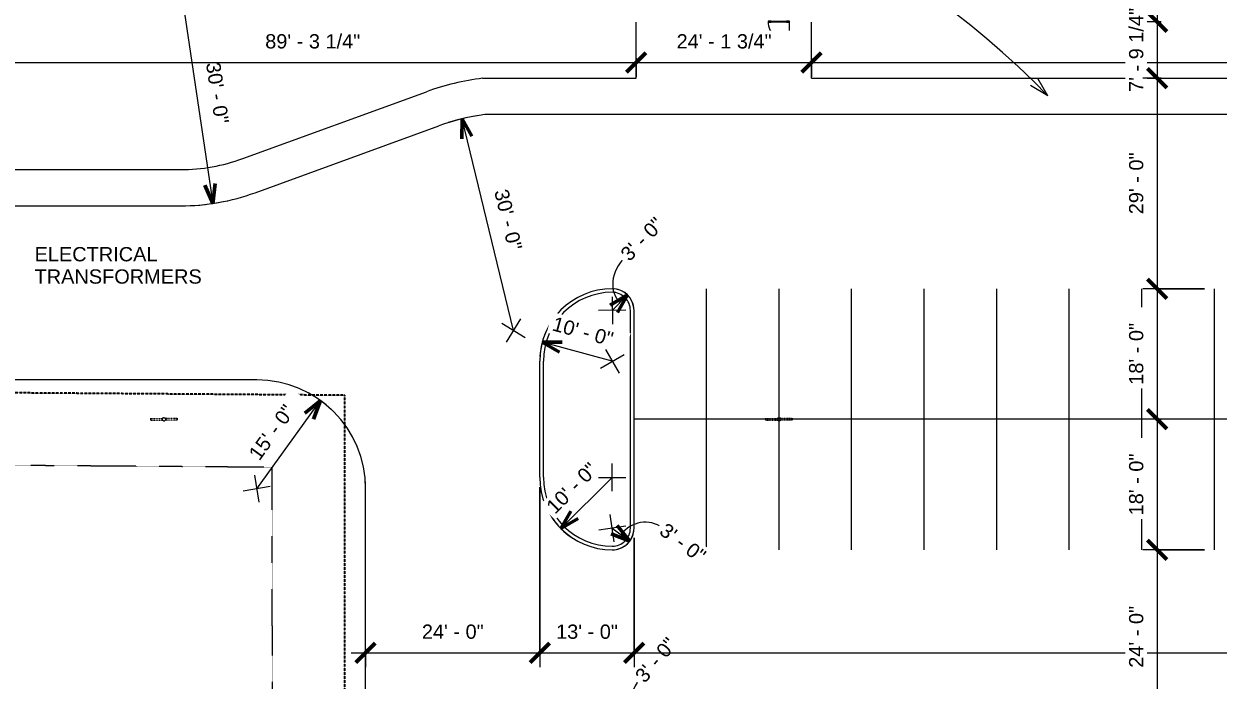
# Model space of a CAD drawing. Header units: inches. Extents: x 1 to 27263, y -26002 to 5769.
# Drawn here: x 22941 to 24917, y -23887 to -22802 of the extents above; entities that cross this region are included whole.
import ezdxf

# ---------------------------------------------------------------- set-up
doc = ezdxf.new("R2010")
doc.units = ezdxf.units.IN
doc.header["$MEASUREMENT"] = 0
for name, pattern in [('Center 1_4_', [0.53125, 0.25, -0.09375, 0.09375, -0.09375]), ('Dash', [0.25, 0.125, -0.125]), ('Hidden', [0.28125, 0.1875, -0.09375])]:
    doc.linetypes.add(name, pattern=pattern)
for name, color, linetype, lineweight in [('A-ANNO-DIMS', 211, 'Continuous', 9), ('A-ANNO-DIMS-256', 211, 'Continuous', 9), ('A-DOOR', 31, 'Continuous', 9), ('A-PROP-SBCK', 71, 'Hidden', 25), ('Conc', 7, 'Continuous', 9), ('E-LITE-EQPM', 33, 'Continuous', 9), ('E-LITE-EQPM-HDLN', 30, 'Dash', 9), ('EOP-PR', 4, 'Continuous', 9), ('G-ANNO-TEXT', 231, 'Continuous', 9), ('PAINT', 190, 'Continuous', 9), ('PROP', 3, 'Center 1_4_', 9)]:
    doc.layers.add(name, color=color, linetype=linetype, lineweight=lineweight)
doc.styles.add('Arial_1', font='arial.ttf', dxfattribs={"height": 23.60479})
doc.dimstyles.new('Arrow_-_3_32__Arial', dxfattribs={"dimscale": 12, "dimtxt": 24, "dimasz": 2.666667, "dimexe": 2, "dimexo": 0, "dimgap": 1.333333, "dimtad": 1, "dimjust": 3, "dimdec": 5, "dimrnd": 0.03125, "dimzin": 1, "dimdsep": 46, "dimlunit": 4, "dimtxsty": 'Arial_1', "dimblk1": 'OPEN30', "dimblk2": 'OPEN30', "dimsah": 1, "dimcen": 0.09, "dimazin": 0, "dimtfac": 1, "dimtdec": 4, "dimtix": 1, "dimtmove": 0, "dimatfit": 2, "dimfxl": 1, "dimtvp": 1, "dimtfill": 1, "dimfrac": 2, "dimtolj": 1, "dimtzin": 0, "dimarcsym": 2})
doc.dimstyles.new('Arrow_-_3_32__Arial_1', dxfattribs={"dimscale": 12, "dimtxt": 24, "dimasz": 2.666667, "dimexe": 2, "dimexo": 0, "dimgap": 1.333333, "dimtad": 1, "dimjust": 3, "dimdec": 5, "dimrnd": 0.03125, "dimzin": 1, "dimdsep": 46, "dimlunit": 4, "dimtxsty": 'Arial_1', "dimblk1": 'OPEN30', "dimblk2": 'OPEN30', "dimsah": 1, "dimcen": 0.09, "dimazin": 0, "dimtfac": 1, "dimtdec": 4, "dimtix": 1, "dimtmove": 0, "dimatfit": 2, "dimfxl": 1, "dimtvp": 1, "dimtfill": 1, "dimfrac": 2, "dimtolj": 1, "dimtzin": 0, "dimarcsym": 2})
doc.dimstyles.new('Linear_-_3_32__Arial_1', dxfattribs={"dimscale": 12, "dimtxt": 24, "dimasz": 2.666667, "dimexe": 2, "dimexo": 1.333333, "dimgap": 1.333333, "dimtad": 1, "dimrnd": 0.25, "dimzin": 1, "dimdsep": 46, "dimlunit": 4, "dimtxsty": 'Arial_1', "dimblk1": 'OBLIQUE', "dimblk2": 'OBLIQUE', "dimsah": 1, "dimcen": 0.09, "dimdle": 2, "dimazin": 0, "dimtfac": 1, "dimtdec": 4, "dimtix": 1, "dimtmove": 0, "dimatfit": 3, "dimfxl": 1, "dimtvp": 1, "dimtfill": 1, "dimfrac": 2, "dimtolj": 1, "dimtzin": 0, "dimarcsym": 2})

# ---------------------------------------------------------------- blocks, each defined once
blk = doc.blocks.new('Door_Single_Storefront - one-1307210-Site Plan - Phase 1')
at = {"layer": 'A-DOOR'}
for p, q in [((-17.59375, 35.1875), (-17.59375, 0)), ((-12.59375, 1), (-17.59375, 1)), ((-17.59375, 1), (-17.59375, -0.75)), ((-12.59375, -0.75), (-12.59375, 1)), ((-12.59375, 1), (12.59375, 1)), ((12.59375, 0.5), (-12.59375, 0.5)), ((-12.59375, 0.5), (-12.59375, -0.25)), ((17.59375, 1), (12.59375, 1)), ((12.59375, 1), (12.59375, -0.75)), ((12.59375, -0.25), (12.59375, 0.5)), ((17.59375, -0.75), (17.59375, 1)), ((-17.59375, -0.75), (-12.59375, -0.75)), ((-12.59375, -0.25), (12.59375, -0.25)), ((12.59375, -0.75), (-12.59375, -0.75)), ((12.59375, -0.75), (17.59375, -0.75))]:
    blk.add_line(p, q, dxfattribs=at)
blk.add_arc((-17.59375, 0), 35.1875, 360, 90, dxfattribs=at)
blk = doc.blocks.new('Lighting-Street_Cooper_Navion-Lumark_4-6-LED-Squares - The Caretaker LED-964008-Site Plan - Phase 1')
at = {"layer": 'E-LITE-EQPM'}
blk.add_line((-1.7, -10.7), (1.6, -10.7), dxfattribs=at)
blk.add_circle((0, -32.4), 3, dxfattribs=at)
at = {"layer": 'E-LITE-EQPM-HDLN'}
for p, q in [((-1.5, -10.7), (-1.5, -29.9)), ((1.5, -10.7), (1.5, -29.9))]:
    blk.add_line(p, q, dxfattribs=at)
blk = doc.blocks.new('DIMBLOCK4-Site Plan - Phase 1')
at = {"layer": 'A-ANNO-DIMS-256'}
for p, q in [((23917.8, -23658.5), (23911.2, -23613.7)), ((23936.9, -23632.8), (23892.1, -23639.3)), ((23914.5, -23636.1), (23943.4, -23657.6))]:
    blk.add_line(p, q, dxfattribs=at)
at = {"layer": 'A-ANNO-DIMS-256', "lineweight": 50}
for q in [(23912.6, -23645.3), (23922.8, -23631.6)]:
    blk.add_line((23943.4, -23657.6), q, dxfattribs=at)
at = {"layer": 'A-ANNO-DIMS-256'}
blk.add_arc((23914.5, -23636.1), 36, 285.1007, 1.495, dxfattribs=at)
blk.add_ellipse((23967.6, -23675.6), major_axis=(29.9, 40.1), ratio=0.963406, start_param=0, end_param=1.570796, dxfattribs=at)
at = {"layer": 'A-ANNO-DIMS-256', "color": 0, "insert": (24004.7, -23625.8), "char_height": 23.6, "width": 100.578, "attachment_point": 1, "rotation": 323.2979, "line_spacing_factor": 0.938532, "style": 'Arial_1', "bg_fill": 3, "box_fill_scale": 1.25, "bg_fill_color": 0, "bg_fill_transparency": 0}
blk.add_mtext('3\' - 0"', dxfattribs=at)
blk = doc.blocks.new('_Open30')
at = {"color": 0, "linetype": 'ByBlock', "lineweight": -2}
for p, q in [((-1, 0.268), (0, 0)), ((0, 0), (-1, -0.268)), ((0, 0), (-1, 0))]:
    blk.add_line(p, q, dxfattribs=at)
blk = doc.blocks.new('DIMBLOCK5-Site Plan - Phase 1')
at = {"layer": 'A-ANNO-DIMS-256'}
for p, q in [((23914.5, -23574.7), (23914.5, -23529.4)), ((23914.5, -23552.1), (23829.6, -23636.9)), ((23891.9, -23552.1), (23937.1, -23552.1))]:
    blk.add_line(p, q, dxfattribs=at)
at = {"layer": 'A-ANNO-DIMS-256', "lineweight": 50}
for q in [(23846.2, -23608.2), (23858.3, -23620.3)]:
    blk.add_line((23829.6, -23636.9), q, dxfattribs=at)
at = {"layer": 'A-ANNO-DIMS-256'}
blk.add_arc((23914.5, -23552.1), 120, 213.5247, 236.443, dxfattribs=at)
at = {"layer": 'A-ANNO-DIMS-256', "color": 0, "insert": (23803.1, -23597.5), "char_height": 23.6, "width": 122.289, "attachment_point": 1, "rotation": 44.9839, "line_spacing_factor": 0.938532, "style": 'Arial_1', "bg_fill": 3, "box_fill_scale": 1.25, "bg_fill_color": 0, "bg_fill_transparency": 0}
blk.add_mtext('10\' - 0"', dxfattribs=at)
blk = doc.blocks.new('DIMBLOCK6-Site Plan - Phase 1')
at = {"layer": 'A-ANNO-DIMS-256', "lineweight": 50}
for q in [(23911.2, -23267.2), (23923.4, -23279.2)]:
    blk.add_line((23939.6, -23250.3), q, dxfattribs=at)
at = {"layer": 'A-ANNO-DIMS-256'}
for p, q in [((23914.5, -23276.1), (23939.6, -23250.3)), ((23914.2, -23253.4), (23914.8, -23298.7)), ((23937.1, -23275.8), (23891.9, -23276.4))]:
    blk.add_line(p, q, dxfattribs=at)
blk.add_arc((23914.5, -23276.1), 36, 7.5411, 83.9354, dxfattribs=at)
blk.add_ellipse((23968.2, -23221), major_axis=(41.1, 42.2), ratio=0.793067, start_param=1.570796, end_param=3.141593, dxfattribs=at)
at = {"layer": 'A-ANNO-DIMS-256', "color": 0, "insert": (23926, -23179.9), "char_height": 23.6, "width": 100.578, "attachment_point": 1, "rotation": 45.7382, "line_spacing_factor": 0.938532, "style": 'Arial_1', "bg_fill": 3, "box_fill_scale": 1.25, "bg_fill_color": 0, "bg_fill_transparency": 0}
blk.add_mtext('3\' - 0"', dxfattribs=at)
blk = doc.blocks.new('DIMBLOCK7-Site Plan - Phase 1')
at = {"layer": 'A-ANNO-DIMS-256'}
for p, q in [((23914.5, -23360.1), (23798.7, -23328.5)), ((23894.9, -23371.3), (23934.2, -23348.8)), ((23903.3, -23340.4), (23925.7, -23379.7))]:
    blk.add_line(p, q, dxfattribs=at)
at = {"layer": 'A-ANNO-DIMS-256', "lineweight": 50}
for q in [(23831.9, -23328.6), (23827.4, -23345.2)]:
    blk.add_line((23798.7, -23328.5), q, dxfattribs=at)
at = {"layer": 'A-ANNO-DIMS-256'}
blk.add_arc((23914.5, -23360.1), 120, 153.2792, 176.1975, dxfattribs=at)
at = {"layer": 'A-ANNO-DIMS-256', "color": 0, "insert": (23819.7, -23285.9), "char_height": 23.6, "width": 122.289, "attachment_point": 1, "rotation": 344.7383, "line_spacing_factor": 0.938532, "style": 'Arial_1', "bg_fill": 3, "box_fill_scale": 1.25, "bg_fill_color": 0, "bg_fill_transparency": 0}
blk.add_mtext('10\' - 0"', dxfattribs=at)
blk = doc.blocks.new('DIMBLOCK8-Site Plan - Phase 1')
at = {"layer": 'A-ANNO-DIMS-256', "lineweight": 50}
for q in [(23958.6, -23987.5), (23971.6, -23998.6)]:
    blk.add_line((23985.8, -23968.6), q, dxfattribs=at)
at = {"layer": 'A-ANNO-DIMS-256'}
for p, q in [((23960.6, -23973.6), (23964.4, -24018.7)), ((23962.5, -23996.1), (23985.8, -23968.6)), ((23985.1, -23994.2), (23940, -23998))]:
    blk.add_line(p, q, dxfattribs=at)
blk.add_arc((23962.5, -23996.1), 36, 11.5367, 87.9311, dxfattribs=at)
blk.add_ellipse((24015.5, -23933.6), major_axis=(-55.9, 47.4), ratio=0.871988, start_param=0, end_param=1.570796, dxfattribs=at)
at = {"layer": 'A-ANNO-DIMS-256', "color": 0, "insert": (23950.3, -23878.4), "char_height": 23.6, "width": 100.578, "attachment_point": 1, "rotation": 49.7339, "line_spacing_factor": 0.938532, "style": 'Arial_1', "bg_fill": 3, "box_fill_scale": 1.25, "bg_fill_color": 0, "bg_fill_transparency": 0}
blk.add_mtext('3\' - 0"', dxfattribs=at)
blk = doc.blocks.new('DIMBLOCK12-Site Plan - Phase 1')
at = {"layer": 'A-ANNO-DIMS-256'}
for p, q in [((23794.5, -23568.1), (23794.5, -23866.2)), ((23794.5, -23842.2), (23794.5, -23568.1)), ((23482.5, -23842.2), (23794.5, -23842.2)), ((23506.5, -23835.5), (23506.5, -23866.2)), ((23506.5, -23842.2), (23506.5, -23835.5))]:
    blk.add_line(p, q, dxfattribs=at)
at = {"layer": 'A-ANNO-DIMS-256', "lineweight": 50}
for p, q in [((23506.5, -23842.2), (23490.5, -23858.2)), ((23506.5, -23842.2), (23522.5, -23826.2)), ((23794.5, -23842.2), (23778.5, -23858.2)), ((23794.5, -23842.2), (23810.5, -23826.2))]:
    blk.add_line(p, q, dxfattribs=at)
at = {"layer": 'A-ANNO-DIMS-256', "color": 0, "insert": (23599.6, -23795.5), "char_height": 23.6, "width": 122.289, "attachment_point": 1, "line_spacing_factor": 0.938532, "style": 'Arial_1', "bg_fill": 3, "box_fill_scale": 1.25, "bg_fill_color": 0, "bg_fill_transparency": 0}
blk.add_mtext('24\' - 0"', dxfattribs=at)
blk = doc.blocks.new('_Oblique')
at = {"color": 0, "linetype": 'ByBlock', "lineweight": -2}
blk.add_line((-0.5, -0.5), (0.5, 0.5), dxfattribs=at)
blk = doc.blocks.new('DIMBLOCK13-Site Plan - Phase 1')
at = {"layer": 'A-ANNO-DIMS-256'}
for p, q in [((23794.5, -23568.1), (23794.5, -23866.2)), ((23794.5, -23842.2), (23794.5, -23568.1)), ((23950.5, -23652.1), (23950.5, -23866.2)), ((23950.5, -23842.2), (23950.5, -23652.1)), ((23794.5, -23842.2), (23950.5, -23842.2))]:
    blk.add_line(p, q, dxfattribs=at)
at = {"layer": 'A-ANNO-DIMS-256', "lineweight": 50}
for p, q in [((23794.5, -23842.2), (23778.5, -23858.2)), ((23794.5, -23842.2), (23810.5, -23826.2)), ((23950.5, -23842.2), (23934.5, -23858.2)), ((23950.5, -23842.2), (23966.5, -23826.2))]:
    blk.add_line(p, q, dxfattribs=at)
at = {"layer": 'A-ANNO-DIMS-256', "color": 0, "insert": (23821.6, -23795.5), "char_height": 23.6, "width": 122.289, "attachment_point": 1, "line_spacing_factor": 0.938532, "style": 'Arial_1', "bg_fill": 3, "box_fill_scale": 1.25, "bg_fill_color": 0, "bg_fill_transparency": 0}
blk.add_mtext('13\' - 0"', dxfattribs=at)
blk = doc.blocks.new('DIMBLOCK14-Site Plan - Phase 1')
at = {"layer": 'A-ANNO-DIMS-256'}
for p, q in [((23950.5, -23652.1), (23950.5, -23866.2)), ((23950.5, -23842.2), (23950.5, -23652.1)), ((26182.5, -23652.1), (26182.5, -23866.2)), ((26182.5, -23842.2), (26182.5, -23652.1)), ((23950.5, -23842.2), (26182.5, -23842.2))]:
    blk.add_line(p, q, dxfattribs=at)
at = {"layer": 'A-ANNO-DIMS-256', "lineweight": 50}
for p, q in [((23950.5, -23842.2), (23934.5, -23858.2)), ((23950.5, -23842.2), (23966.5, -23826.2)), ((26182.5, -23842.2), (26166.5, -23858.2)), ((26182.5, -23842.2), (26198.5, -23826.2))]:
    blk.add_line(p, q, dxfattribs=at)
at = {"layer": 'A-ANNO-DIMS-256', "color": 0, "insert": (25006.5, -23795.5), "char_height": 23.6, "width": 144, "attachment_point": 1, "line_spacing_factor": 0.938532, "style": 'Arial_1', "bg_fill": 3, "box_fill_scale": 1.25, "bg_fill_color": 0, "bg_fill_transparency": 0}
blk.add_mtext('186\' - 0"', dxfattribs=at)
blk = doc.blocks.new('DIMBLOCK41-Site Plan - Phase 1')
at = {"layer": 'A-ANNO-DIMS-256'}
for p, q in [((23218.8, -22756.6), (23182.4, -22729.6)), ((23187.1, -22761.3), (23214.1, -22724.9)), ((23200.6, -22743.1), (23253.7, -23099.2))]:
    blk.add_line(p, q, dxfattribs=at)
at = {"layer": 'A-ANNO-DIMS-256', "lineweight": 50}
for q in [(23240.5, -23068.8), (23257.4, -23066.2)]:
    blk.add_line((23253.7, -23099.2), q, dxfattribs=at)
at = {"layer": 'A-ANNO-DIMS-256'}
blk.add_arc((23200.6, -22743.1), 360, 274.6559, 282.2953, dxfattribs=at)
at = {"layer": 'A-ANNO-DIMS-256', "color": 0, "insert": (23265.7, -22863.9), "char_height": 23.6, "width": 122.289, "attachment_point": 1, "rotation": 278.4756, "line_spacing_factor": 0.938532, "style": 'Arial_1', "bg_fill": 3, "box_fill_scale": 1.25, "bg_fill_color": 0, "bg_fill_transparency": 0}
blk.add_mtext('30\' - 0"', dxfattribs=at)
blk = doc.blocks.new('DIMBLOCK42-Site Plan - Phase 1')
at = {"layer": 'A-ANNO-DIMS-256', "lineweight": 50}
for q in [(23665.6, -22992.2), (23682.3, -22988.1)]:
    blk.add_line((23666.4, -22959), q, dxfattribs=at)
at = {"layer": 'A-ANNO-DIMS-256'}
for p, q in [((23751, -23309), (23666.4, -22959)), ((23762.8, -23289.7), (23739.2, -23328.3)), ((23731.7, -23297.2), (23770.3, -23320.8))]:
    blk.add_line(p, q, dxfattribs=at)
blk.add_arc((23751, -23309), 360, 99.7652, 107.4046, dxfattribs=at)
at = {"layer": 'A-ANNO-DIMS-256', "color": 0, "insert": (23742, -23073.5), "char_height": 23.6, "width": 122.289, "attachment_point": 1, "rotation": 283.5849, "line_spacing_factor": 0.938532, "style": 'Arial_1', "bg_fill": 3, "box_fill_scale": 1.25, "bg_fill_color": 0, "bg_fill_transparency": 0}
blk.add_mtext('30\' - 0"', dxfattribs=at)
blk = doc.blocks.new('DIMBLOCK49-Site Plan - Phase 1')
at = {"layer": 'A-ANNO-DIMS-256'}
for p, q in [((23326.5, -23571.1), (23431.9, -23425.1)), ((23348.8, -23567.5), (23304.2, -23574.7)), ((23322.9, -23548.7), (23330.1, -23593.4))]:
    blk.add_line(p, q, dxfattribs=at)
at = {"layer": 'A-ANNO-DIMS-256', "lineweight": 50}
for q in [(23406.2, -23446.1), (23420.1, -23456.1)]:
    blk.add_line((23431.9, -23425.1), q, dxfattribs=at)
at = {"layer": 'A-ANNO-DIMS-256'}
blk.add_arc((23326.5, -23571.1), 180, 46.5349, 61.8138, dxfattribs=at)
at = {"layer": 'A-ANNO-DIMS-256', "color": 0, "insert": (23311.6, -23512.1), "char_height": 23.6, "width": 122.289, "attachment_point": 1, "rotation": 54.1743, "line_spacing_factor": 0.938532, "style": 'Arial_1', "bg_fill": 3, "box_fill_scale": 1.25, "bg_fill_color": 0, "bg_fill_transparency": 0}
blk.add_mtext('15\' - 0"', dxfattribs=at)
blk = doc.blocks.new('DIMBLOCK75-Site Plan - Phase 1')
at = {"layer": 'A-ANNO-DIMS-256', "lineweight": 50}
for p, q in [((22883, -22865.8), (22899, -22849.8)), ((23954.3, -22865.8), (23970.3, -22849.8)), ((22883, -22865.8), (22867, -22881.8)), ((23954.3, -22865.8), (23938.3, -22881.8))]:
    blk.add_line(p, q, dxfattribs=at)
at = {"layer": 'A-ANNO-DIMS-256'}
for p, q in [((22883, -22859.1), (22883, -22889.8)), ((22883, -22865.8), (22883, -22859.1)), ((22883, -22865.8), (23954.3, -22865.8)), ((23954.3, -22859.1), (23954.3, -22889.8)), ((23954.3, -22865.8), (23954.3, -22859.1))]:
    blk.add_line(p, q, dxfattribs=at)
at = {"layer": 'A-ANNO-DIMS-256', "color": 0, "insert": (23340.4, -22819.2), "char_height": 23.605, "width": 187.865, "attachment_point": 1, "line_spacing_factor": 0.938532, "style": 'Arial_1', "bg_fill": 3, "box_fill_scale": 1.25, "bg_fill_color": 0, "bg_fill_transparency": 0}
blk.add_mtext('89\' - 3 1/4"', dxfattribs=at)
blk = doc.blocks.new('DIMBLOCK76-Site Plan - Phase 1')
at = {"layer": 'A-ANNO-DIMS-256', "lineweight": 50}
for p, q in [((23954.3, -22865.8), (23970.3, -22849.8)), ((24244, -22865.8), (24260, -22849.8)), ((23954.3, -22865.8), (23938.3, -22881.8)), ((24244, -22865.8), (24228, -22881.8))]:
    blk.add_line(p, q, dxfattribs=at)
at = {"layer": 'A-ANNO-DIMS-256'}
for p, q in [((23954.3, -22859.1), (23954.3, -22889.8)), ((23954.3, -22865.8), (23954.3, -22859.1)), ((23954.3, -22865.8), (24244, -22865.8)), ((24244, -22859.1), (24244, -22889.8)), ((24244, -22865.8), (24244, -22859.1))]:
    blk.add_line(p, q, dxfattribs=at)
at = {"layer": 'A-ANNO-DIMS-256', "color": 0, "insert": (24020.9, -22819.2), "char_height": 23.605, "width": 187.865, "attachment_point": 1, "line_spacing_factor": 0.938532, "style": 'Arial_1', "bg_fill": 3, "box_fill_scale": 1.25, "bg_fill_color": 0, "bg_fill_transparency": 0}
blk.add_mtext('24\' - 1 3/4"', dxfattribs=at)
blk = doc.blocks.new('DIMBLOCK77-Site Plan - Phase 1')
at = {"layer": 'A-ANNO-DIMS-256'}
for p, q in [((25981, -22820.4), (25981, -22889.8)), ((25981, -22865.8), (25981, -22820.4)), ((24244, -22859.1), (24244, -22889.8)), ((24244, -22865.8), (24244, -22859.1)), ((24244, -22865.8), (25981, -22865.8))]:
    blk.add_line(p, q, dxfattribs=at)
at = {"layer": 'A-ANNO-DIMS-256', "lineweight": 50}
for p, q in [((24244, -22865.8), (24260, -22849.8)), ((25981, -22865.8), (25997, -22849.8)), ((24244, -22865.8), (24228, -22881.8)), ((25981, -22865.8), (25965, -22881.8))]:
    blk.add_line(p, q, dxfattribs=at)
at = {"layer": 'A-ANNO-DIMS-256', "color": 0, "insert": (25052.5, -22819.2), "char_height": 23.6, "width": 144, "attachment_point": 1, "line_spacing_factor": 0.938532, "style": 'Arial_1', "bg_fill": 3, "box_fill_scale": 1.25, "bg_fill_color": 0, "bg_fill_transparency": 0}
blk.add_mtext('144\' - 9"', dxfattribs=at)
blk = doc.blocks.new('DIMBLOCK100-Site Plan - Phase 1')
at = {"layer": 'A-ANNO-DIMS-256'}
for p, q in [((24816, -22774.8), (24816, -22892.1)), ((24822.6, -22798.8), (24792, -22798.8)), ((24816, -22798.8), (24822.6, -22798.8)), ((24822.6, -22892.1), (24792, -22892.1)), ((24816, -22892.1), (24822.6, -22892.1))]:
    blk.add_line(p, q, dxfattribs=at)
at = {"layer": 'A-ANNO-DIMS-256', "lineweight": 50}
for p, q in [((24816, -22798.8), (24800, -22782.8)), ((24816, -22798.8), (24832, -22814.8)), ((24816, -22892.1), (24800, -22876.1)), ((24816, -22892.1), (24832, -22908.1))]:
    blk.add_line(p, q, dxfattribs=at)
at = {"layer": 'A-ANNO-DIMS-256', "color": 0, "insert": (24769.4, -22914.7), "char_height": 23.605, "width": 166.154, "attachment_point": 1, "rotation": 90, "line_spacing_factor": 0.938532, "style": 'Arial_1', "bg_fill": 3, "box_fill_scale": 1.25, "bg_fill_color": 0, "bg_fill_transparency": 0}
blk.add_mtext('7\' - 9 1/4"', dxfattribs=at)
blk = doc.blocks.new('DIMBLOCK101-Site Plan - Phase 1')
at = {"layer": 'A-ANNO-DIMS-256', "lineweight": 50}
for p, q in [((24816, -22892.1), (24800, -22876.1)), ((24816, -22892.1), (24832, -22908.1)), ((24816, -23240.1), (24800, -23224.1)), ((24816, -23240.1), (24832, -23256.1))]:
    blk.add_line(p, q, dxfattribs=at)
at = {"layer": 'A-ANNO-DIMS-256'}
for p, q in [((24822.6, -22892.1), (24792, -22892.1)), ((24816, -22892.1), (24816, -23240.1)), ((24816, -22892.1), (24822.6, -22892.1)), ((24894.5, -23240.1), (24792, -23240.1)), ((24816, -23240.1), (24894.5, -23240.1))]:
    blk.add_line(p, q, dxfattribs=at)
at = {"layer": 'A-ANNO-DIMS-256', "color": 0, "insert": (24769.4, -23117), "char_height": 23.6, "width": 122.289, "attachment_point": 1, "rotation": 90, "line_spacing_factor": 0.938532, "style": 'Arial_1', "bg_fill": 3, "box_fill_scale": 1.25, "bg_fill_color": 0, "bg_fill_transparency": 0}
blk.add_mtext('29\' - 0"', dxfattribs=at)
blk = doc.blocks.new('DIMBLOCK102-Site Plan - Phase 1')
at = {"layer": 'A-ANNO-DIMS-256', "lineweight": 50}
for p, q in [((24816, -23240.1), (24800, -23224.1)), ((24816, -23240.1), (24832, -23256.1)), ((24816, -23456.1), (24800, -23440.1)), ((24816, -23456.1), (24832, -23472.1))]:
    blk.add_line(p, q, dxfattribs=at)
at = {"layer": 'A-ANNO-DIMS-256'}
for p, q in [((24894.5, -23240.1), (24792, -23240.1)), ((24816, -23240.1), (24816, -23456.1)), ((24816, -23240.1), (24894.5, -23240.1)), ((24822.6, -23456.1), (24792, -23456.1)), ((24816, -23456.1), (24822.6, -23456.1))]:
    blk.add_line(p, q, dxfattribs=at)
at = {"layer": 'A-ANNO-DIMS-256', "color": 0, "insert": (24769.4, -23399), "char_height": 23.6, "width": 122.289, "attachment_point": 1, "rotation": 90, "line_spacing_factor": 0.938532, "style": 'Arial_1', "bg_fill": 3, "box_fill_scale": 1.25, "bg_fill_color": 0, "bg_fill_transparency": 0}
blk.add_mtext('18\' - 0"', dxfattribs=at)
blk = doc.blocks.new('DIMBLOCK103-Site Plan - Phase 1')
at = {"layer": 'A-ANNO-DIMS-256', "lineweight": 50}
for p, q in [((24816, -23456.1), (24800, -23440.1)), ((24816, -23456.1), (24832, -23472.1)), ((24816, -23672.1), (24800, -23656.1)), ((24816, -23672.1), (24832, -23688.1))]:
    blk.add_line(p, q, dxfattribs=at)
at = {"layer": 'A-ANNO-DIMS-256'}
for p, q in [((24822.6, -23456.1), (24792, -23456.1)), ((24816, -23456.1), (24816, -23672.1)), ((24816, -23456.1), (24822.6, -23456.1)), ((24894.5, -23672.1), (24792, -23672.1)), ((24816, -23672.1), (24894.5, -23672.1))]:
    blk.add_line(p, q, dxfattribs=at)
at = {"layer": 'A-ANNO-DIMS-256', "color": 0, "insert": (24769.4, -23615), "char_height": 23.6, "width": 122.289, "attachment_point": 1, "rotation": 90, "line_spacing_factor": 0.938532, "style": 'Arial_1', "bg_fill": 3, "box_fill_scale": 1.25, "bg_fill_color": 0, "bg_fill_transparency": 0}
blk.add_mtext('18\' - 0"', dxfattribs=at)
blk = doc.blocks.new('DIMBLOCK104-Site Plan - Phase 1')
at = {"layer": 'A-ANNO-DIMS-256', "lineweight": 50}
for p, q in [((24816, -23672.1), (24800, -23656.1)), ((24816, -23672.1), (24832, -23688.1)), ((24816, -23960.1), (24800, -23944.1)), ((24816, -23960.1), (24832, -23976.1))]:
    blk.add_line(p, q, dxfattribs=at)
at = {"layer": 'A-ANNO-DIMS-256'}
for p, q in [((24894.5, -23672.1), (24792, -23672.1)), ((24816, -23672.1), (24816, -23960.1)), ((24816, -23672.1), (24894.5, -23672.1)), ((24822.5, -23960.1), (24792, -23960.1)), ((24816, -23960.1), (24822.5, -23960.1))]:
    blk.add_line(p, q, dxfattribs=at)
at = {"layer": 'A-ANNO-DIMS-256', "color": 0, "insert": (24769.4, -23867), "char_height": 23.6, "width": 122.289, "attachment_point": 1, "rotation": 90, "line_spacing_factor": 0.938532, "style": 'Arial_1', "bg_fill": 3, "box_fill_scale": 1.25, "bg_fill_color": 0, "bg_fill_transparency": 0}
blk.add_mtext('24\' - 0"', dxfattribs=at)

msp = doc.modelspace()

# ---------------------------------------------------------------- linework, layer by layer
at = {"layer": 'A-PROP-SBCK'}
for p, q in [((23472.145187, -23416.400504), (21404.235225, -23401.253705)), ((23472.445329, -25611.648627), (23472.145187, -23416.400504))]:
    msp.add_line(p, q, dxfattribs=at)
at = {"layer": 'Conc'}
for p, q in [((23954.265225, -22892.067479), (23954.265225, -22799.42781)), ((24244.015225, -22892.067479), (24244.015225, -22799.42781)), ((23700.116051, -22892.067479), (23954.265225, -22892.067479)), ((24244.015225, -22892.067479), (25981.015225, -22892.067479)), ((23303.213763, -23024.99334), (23607.324307, -22914.306154)), ((26158.893444, -22952.067479), (23703.903088, -22952.067479)), ((23323.734971, -23081.374897), (23627.845515, -22970.687711)), ((22883.015225, -23043.085554), (23200.60772, -23043.085554)), ((22031.235225, -23103.085554), (23200.60772, -23103.085554))]:
    msp.add_line(p, q, dxfattribs=at)
for radius in [300, 360]:
    msp.add_arc((23200.60772, -22743.085554), radius, 270, 290, dxfattribs=at)
at = {"layer": 'EOP-PR'}
for p, q in [((23944.515225, -23636.067479), (23944.515225, -23276.067479)), ((23950.515225, -23636.067479), (23950.515225, -23276.067479)), ((23794.515752, -23552.067479), (23794.515752, -23360.067479)), ((23800.515752, -23552.067479), (23800.515752, -23360.067479)), ((23326.51184, -23391.085554), (20912.235225, -23391.085554)), ((23506.515752, -24380.108496), (23506.515752, -23559.460554))]:
    msp.add_line(p, q, dxfattribs=at)
for centre, radius, start, end in [((23750.972767, -23308.977055), 420, 96.9548648, 110), ((23750.972767, -23308.977055), 360, 97.512882564, 110), ((23914.515752, -23360.067479), 120, 90, 180), ((23914.515752, -23360.067479), 114, 90.000359496, 180), ((23914.515225, -23276.067479), 30, 0, 90.000359496), ((23914.515225, -23276.067479), 36, 0, 89.999161175), ((23326.51184, -23571.085554), 180, 0, 90), ((23914.515752, -23552.067479), 120, 180, 269.999640504), ((23914.515752, -23552.067479), 114, 180, 269.999640504), ((23914.515225, -23636.067479), 36, 269.999640504, 0), ((23914.515225, -23636.067479), 30, 269.999640504, 0)]:
    msp.add_arc(centre, radius, start, end, dxfattribs=at)
at = {"layer": 'G-ANNO-TEXT', "color": 145}
for q in [(24618.773278, -22892.27406), (24606.584809, -22904.337261)]:
    msp.add_line((24635.189282, -22921.049652), q, dxfattribs=at)
msp.add_arc((23653.486857, -23870.151128), 1365.479133, 44.032672693, 90, dxfattribs=at)
at = {"layer": 'PAINT'}
for p, q in [((24070.515225, -23672.067479), (24070.515225, -23240.067479)), ((24190.515225, -23672.067479), (24190.515225, -23240.067479)), ((24310.515225, -23672.067479), (24310.515225, -23240.067479)), ((24430.515225, -23672.067479), (24430.515225, -23240.067479)), ((24550.515225, -23672.067479), (24550.515225, -23240.067479)), ((24670.515225, -23672.067479), (24670.515225, -23240.067479)), ((24790.515225, -23672.067479), (24790.515225, -23240.067479)), ((24910.515225, -23672.067479), (24910.515225, -23240.067479)), ((24168.351286, -23456.067479), (23950.515225, -23456.067479)), ((24212.225659, -23456.067479), (24168.804791, -23456.067479)), ((25488.351286, -23456.067479), (24212.679165, -23456.067479))]:
    msp.add_line(p, q, dxfattribs=at)
at = {"layer": 'PROP'}
for p, q in [((23352.161473, -23535.52488), (20984.235225, -23518.180554)), ((23352.460784, -25724.692953), (23352.161473, -23535.52488))]:
    msp.add_line(p, q, dxfattribs=at)

# ---------------------------------------------------------------- block references
at = {"layer": 'A-DOOR', "rotation": 180}
msp.add_blockref('Door_Single_Storefront - one-1307210-Site Plan - Phase 1', (24190.108975, -22798.42781), dxfattribs=at)
at = {"layer": 'E-LITE-EQPM'}
for p, rotation in [((23140.524105, -23456.019706), 90.00000000000617), ((23205.402441, -23456.115252), 270.0000000000021), ((24158.076057, -23456.019706), 90.00000000000617), ((24222.954393, -23456.115252), 270.0000000000021)]:
    msp.add_blockref('Lighting-Street_Cooper_Navion-Lumark_4-6-LED-Squares - The Caretaker LED-964008-Site Plan - Phase 1', p, dxfattribs=dict(at, rotation=rotation))

# ---------------------------------------------------------------- texts
at = {"layer": 'G-ANNO-TEXT', "color": 145, "insert": (22958.860643, -23171.233734), "char_height": 23.60479042, "width": 328.608, "attachment_point": 1, "line_spacing_factor": 0.938532, "style": 'Arial_1', "bg_fill": 3, "box_fill_scale": 1.25, "bg_fill_color": 0, "bg_fill_transparency": 0}
msp.add_mtext('ELECTRICAL\\PTRANSFORMERS', dxfattribs=at)

# ---------------------------------------------------------------- dimensions: what is measured, and where the dimension line sits
at = {"layer": 'A-ANNO-DIMS'}
dim = msp.add_radius_dim(center=(23962.515225, -23996.102725), mpoint=(23985.783422, -23968.632905), dimstyle='Arrow_-_3_32__Arial', override={"dimpost": '<>'}, dxfattribs=at)
dim.commit()
dim.dimension.update_dxf_attribs({"geometry": 'DIMBLOCK8-Site Plan - Phase 1', "text_midpoint": (23952.73811, -23964.231536)})

# ---------------------------------------------------------------- next in the draw order: dimensions: what is measured, and where the dimension line sits
for center, mpoint, dimstyle, picture, middle in [((23200.60772, -22743.085554), (23253.667497, -23099.15389), 'Arrow_-_3_32__Arial_1', 'DIMBLOCK41-Site Plan - Phase 1', (23252.532964, -22901.158745)), ((23750.972767, -23308.977055), (23666.413641, -22959.048842), 'Arrow_-_3_32__Arial_1', 'DIMBLOCK42-Site Plan - Phase 1', (23739.726366, -23142.974395)), ((23914.515225, -23276.067479), (23939.640971, -23250.285762), 'Arrow_-_3_32__Arial', 'DIMBLOCK6-Site Plan - Phase 1', (23906.982669, -23243.592484)), ((23326.51184, -23571.085554), (23431.869568, -23425.141218), 'Arrow_-_3_32__Arial_1', 'DIMBLOCK49-Site Plan - Phase 1', (23347.080984, -23494.666818)), ((23914.515225, -23636.067479), (23943.378346, -23657.583061), 'Arrow_-_3_32__Arial', 'DIMBLOCK4-Site Plan - Phase 1', (23945.716998, -23624.328056))]:
    dim = msp.add_radius_dim(center=center, mpoint=mpoint, dimstyle=dimstyle, override={"dimpost": '<>'}, dxfattribs=at)
    dim.commit()
    dim.dimension.update_dxf_attribs({"geometry": picture, "text_midpoint": middle})

# ---------------------------------------------------------------- next in the draw order: dimensions: what is measured, and where the dimension line sits
dim = msp.add_linear_dim(base=(23954.265225, -22865.774736), p1=(22883.015225, -22843.147319), p2=(23954.265225, -22843.147319), dimstyle='Linear_-_3_32__Arial_1', override={"dimpost": '<>', "dimfxl": 1071.25}, dxfattribs=at)
dim.commit()
dim.dimension.update_dxf_attribs({"geometry": 'DIMBLOCK75-Site Plan - Phase 1', "text_midpoint": (23418.640225, -22837.561753)})
for center, mpoint, picture, middle in [((23914.515752, -23360.067479), (23798.747715, -23328.480115), 'DIMBLOCK7-Site Plan - Phase 1', (23879.451536, -23321.422768)), ((23914.515752, -23552.067479), (23829.639046, -23636.896393), 'DIMBLOCK5-Site Plan - Phase 1', (23863.564143, -23563.330092))]:
    dim = msp.add_radius_dim(center=center, mpoint=mpoint, dimstyle='Arrow_-_3_32__Arial_1', override={"dimpost": '<>'}, dxfattribs=at)
    dim.commit()
    dim.dimension.update_dxf_attribs({"geometry": picture, "text_midpoint": middle})

# ---------------------------------------------------------------- next in the draw order: dimensions: what is measured, and where the dimension line sits
for base, p1, p2, override, picture, middle in [((24244.015225, -22865.774736), (23954.265225, -22843.147319), (24244.015225, -22843.147319), {"dimpost": '<>', "dimfxl": 289.75}, 'DIMBLOCK76-Site Plan - Phase 1', (24099.140225, -22837.561753)), ((23794.515752, -23842.161355), (23506.515752, -23819.533938), (23794.515752, -23552.067479), {"dimpost": '<>', "dimfxl": 393.042372}, 'DIMBLOCK12-Site Plan - Phase 1', (23650.515752, -23814.109386))]:
    dim = msp.add_linear_dim(base=base, p1=p1, p2=p2, dimstyle='Linear_-_3_32__Arial_1', override=override, dxfattribs=at)
    dim.commit()
    dim.dimension.update_dxf_attribs({"geometry": picture, "text_midpoint": middle})

# ---------------------------------------------------------------- next in the draw order: dimensions: what is measured, and where the dimension line sits
for base, p1, p2, override, picture, middle in [((25981.015225, -22865.774736), (24244.015225, -22843.147319), (25981.015225, -22804.42781), {"dimpost": '<>', "dimfxl": 1737.431495}, 'DIMBLOCK77-Site Plan - Phase 1', (25112.515225, -22837.722768)), ((23950.515225, -23842.161355), (23794.515752, -23552.067479), (23950.515225, -23636.067479), {"dimpost": '<>', "dimfxl": 177.177413}, 'DIMBLOCK13-Site Plan - Phase 1', (23872.515489, -23814.101335))]:
    dim = msp.add_linear_dim(base=base, p1=p1, p2=p2, dimstyle='Linear_-_3_32__Arial_1', override=override, dxfattribs=at)
    dim.commit()
    dim.dimension.update_dxf_attribs({"geometry": picture, "text_midpoint": middle})

# ---------------------------------------------------------------- next in the draw order: dimensions: what is measured, and where the dimension line sits
dim = msp.add_linear_dim(base=(24816.00258, -22892.067479), p1=(24838.629997, -22798.80281), p2=(24838.629997, -22892.067479), angle=90, dimstyle='Linear_-_3_32__Arial_1', override={"dimpost": '<>', "dimfxl": 93.264669}, dxfattribs=at)
dim.commit()
dim.dimension.update_dxf_attribs({"geometry": 'DIMBLOCK100-Site Plan - Phase 1', "text_midpoint": (24787.797647, -22845.435145)})
dim = msp.add_linear_dim(base=(26182.515225, -23842.161355), p1=(23950.515225, -23636.067479), p2=(26182.515225, -23636.067479), dimstyle='Linear_-_3_32__Arial_1', override={"dimpost": '<>', "dimfxl": 2232}, dxfattribs=at)
dim.commit()
dim.dimension.update_dxf_attribs({"geometry": 'DIMBLOCK14-Site Plan - Phase 1', "text_midpoint": (25066.515225, -23814.109386)})

# ---------------------------------------------------------------- next in the draw order: dimensions: what is measured, and where the dimension line sits
dim = msp.add_linear_dim(base=(24816.00258, -23240.067479), p1=(24838.629997, -22892.067479), p2=(24910.515225, -23240.067479), angle=90, dimstyle='Linear_-_3_32__Arial_1', override={"dimpost": '<>', "dimfxl": 355.346994}, dxfattribs=at)
dim.commit()
dim.dimension.update_dxf_attribs({"geometry": 'DIMBLOCK101-Site Plan - Phase 1', "text_midpoint": (24787.950611, -23066.067479)})

# ---------------------------------------------------------------- next in the draw order: dimensions: what is measured, and where the dimension line sits
dim = msp.add_linear_dim(base=(24816.00258, -23456.067479), p1=(24910.515225, -23240.067479), p2=(24838.629997, -23456.067479), angle=90, dimstyle='Linear_-_3_32__Arial_1', override={"dimpost": '<>', "dimfxl": 227.647724}, dxfattribs=at)
dim.commit()
dim.dimension.update_dxf_attribs({"geometry": 'DIMBLOCK102-Site Plan - Phase 1', "text_midpoint": (24787.950611, -23348.067479)})

# ---------------------------------------------------------------- next in the draw order: dimensions: what is measured, and where the dimension line sits
dim = msp.add_linear_dim(base=(24816.00258, -23672.067479), p1=(24838.629997, -23456.067479), p2=(24910.515225, -23672.067479), angle=90, dimstyle='Linear_-_3_32__Arial_1', override={"dimpost": '<>', "dimfxl": 227.647724}, dxfattribs=at)
dim.commit()
dim.dimension.update_dxf_attribs({"geometry": 'DIMBLOCK103-Site Plan - Phase 1', "text_midpoint": (24787.950611, -23564.067479)})

# ---------------------------------------------------------------- next in the draw order: dimensions: what is measured, and where the dimension line sits
dim = msp.add_linear_dim(base=(24816.00258, -23960.067479), p1=(24910.515225, -23672.067479), p2=(24838.515225, -23960.067479), angle=90, dimstyle='Linear_-_3_32__Arial_1', override={"dimpost": '<>', "dimfxl": 296.863605}, dxfattribs=at)
dim.commit()
dim.dimension.update_dxf_attribs({"geometry": 'DIMBLOCK104-Site Plan - Phase 1', "text_midpoint": (24787.950611, -23816.067479)})

doc.saveas('drawing.dxf')
